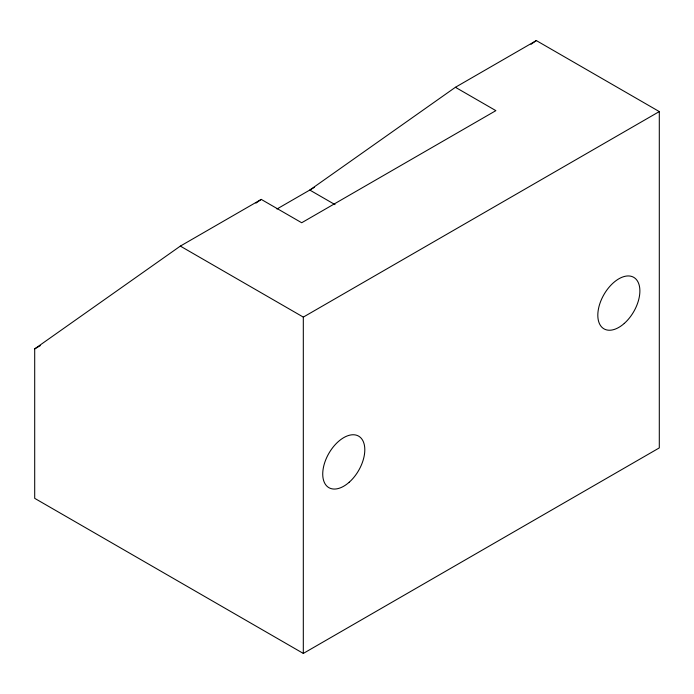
<?xml version="1.0" encoding="UTF-8"?>
<svg xmlns="http://www.w3.org/2000/svg" width="694" height="694" viewBox="0 0 694 694"><rect width="100%" height="100%" fill="white"/><g stroke="black" fill="none" stroke-linecap="round" stroke-linejoin="round"><path stroke-width="1.04" d="M455.411 87.288L536.323 40.573L659.3 111.578L659.3 447.899L303.313 653.427L34.7 498.344L34.7 348.865L180.336 246.101L261.239 199.395L301.69 222.748L495.872 110.641L455.411 87.288L309.784 190.052L335.029 204.626M255.947 203.125L261.239 199.395M531.023 44.312L536.323 40.573M34.7 348.865L40.278 345.647M276.949 209.007L314.434 187.363M180.336 246.101L303.313 317.106L659.3 111.578M303.313 317.106L303.313 653.427M624.288 323.413A29.747 17.177 -60 0 0 633.717 277.331A29.747 17.177 -60 0 0 598.532 308.535A29.747 17.177 -60 0 0 624.288 323.413M349.212 482.226A29.747 17.177 -60 0 0 358.642 436.144A29.747 17.177 -60 0 0 323.447 467.357A29.747 17.177 -60 0 0 349.212 482.226"/></g></svg>
